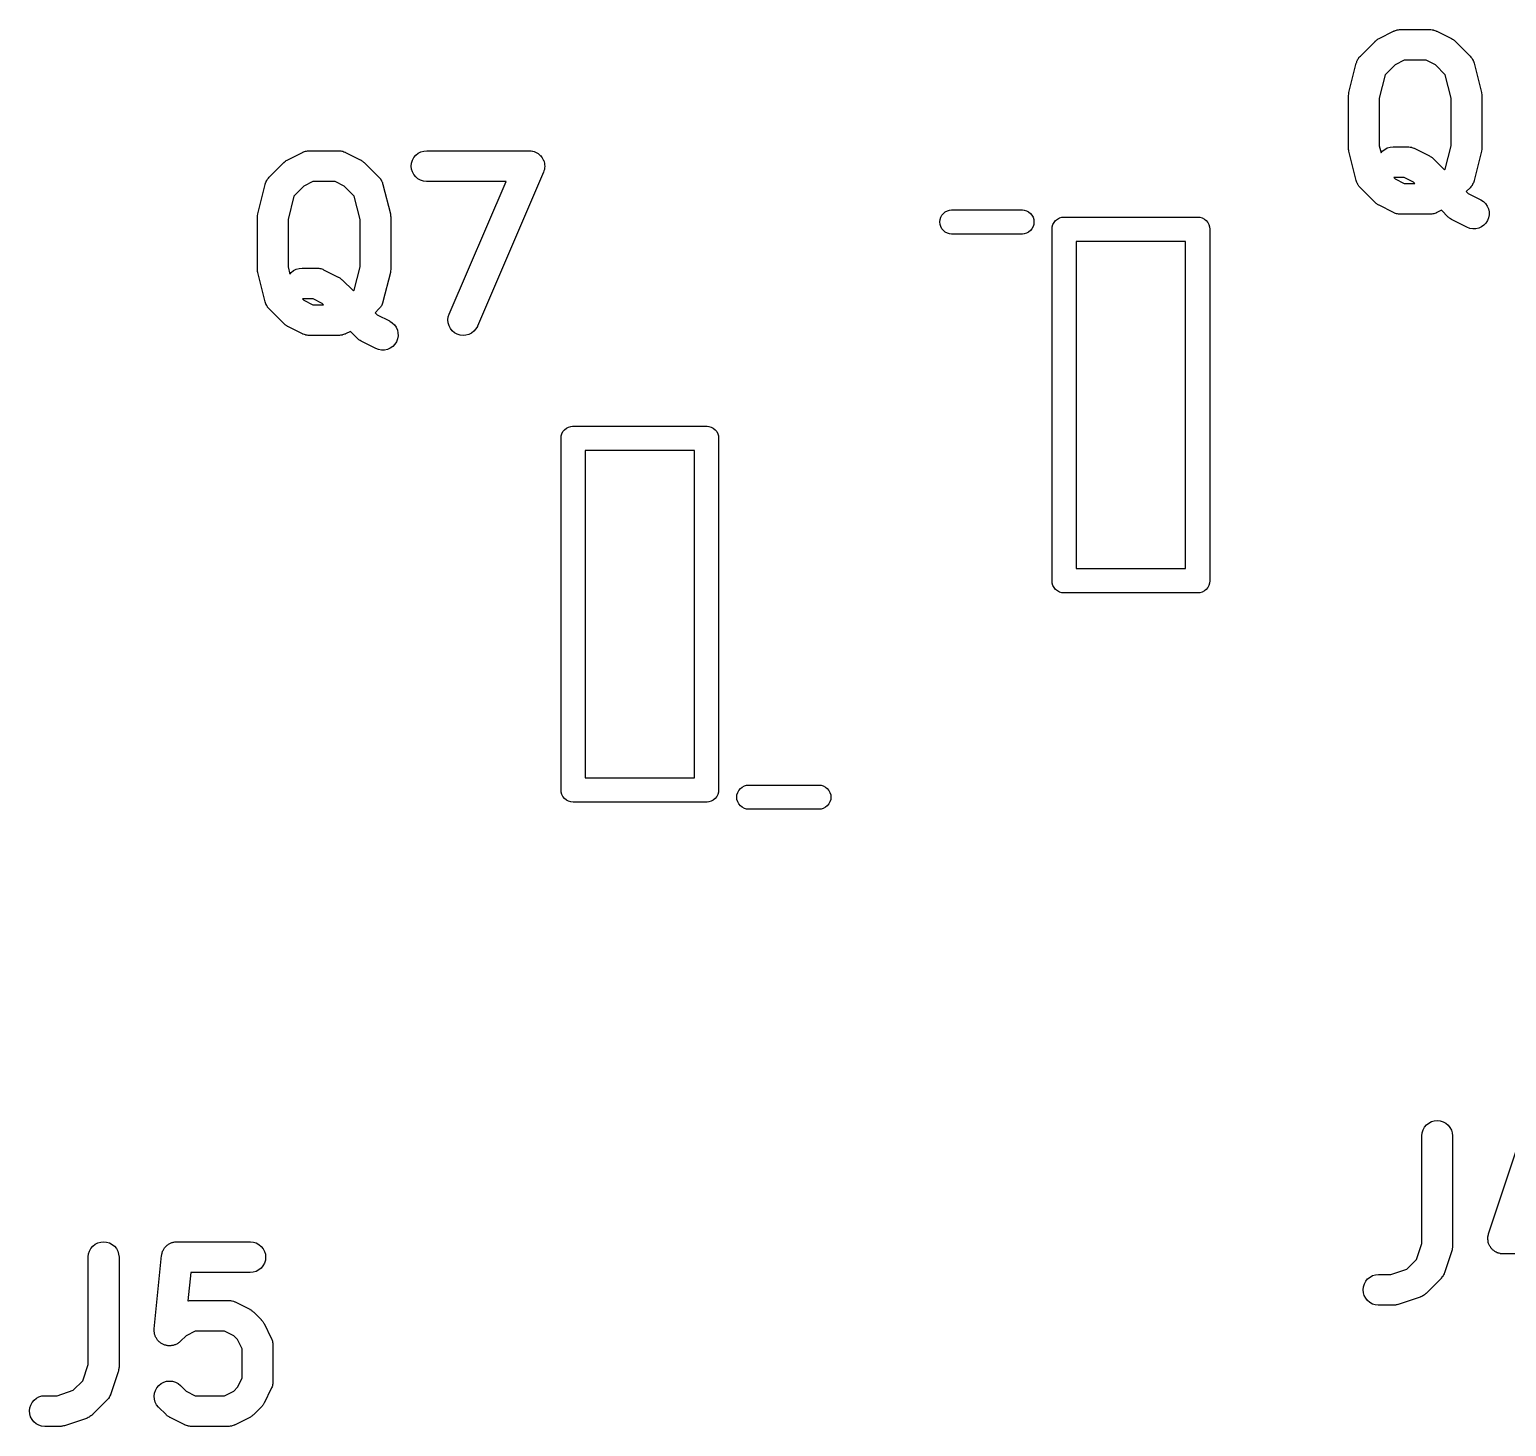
# Model space of a CAD drawing. Extents: x 52.4 to 149.4, y -66.8 to -27.6.
# Drawn here: x 111.97 to 124.15, y -55.7 to -44.18 of the extents above; entities that cross this region are included whole.
import ezdxf

# ---------------------------------------------------------------- set-up
doc = ezdxf.new("R2010")
doc.units = 0
doc.layers.add('BLACK', color=7, linetype='CONTINUOUS')

msp = doc.modelspace()

# ---------------------------------------------------------------- linework, layer by layer
at = {"layer": 'BLACK', "linetype": 'CONTINUOUS'}
for p, q in [((123.097, -44.2514), (123.217, -44.1909)), ((123.217, -44.1909), (123.219, -44.1901)), ((123.219, -44.1901), (123.223, -44.1889)), ((123.223, -44.1889), (123.226, -44.1871)), ((123.226, -44.1871), (123.234, -44.1846)), ((123.234, -44.1846), (123.242, -44.1816)), ((123.242, -44.1816), (123.246, -44.181)), ((123.246, -44.181), (123.25, -44.1799)), ((123.25, -44.1799), (123.258, -44.1791)), ((123.258, -44.1791), (123.267, -44.1777)), ((123.267, -44.1777), (123.271, -44.1779)), ((123.271, -44.1779), (123.274, -44.1775)), ((123.274, -44.1775), (123.516, -44.1775)), ((123.516, -44.1775), (123.518, -44.1775)), ((123.518, -44.1775), (123.522, -44.178)), ((123.522, -44.178), (123.525, -44.1779)), ((123.525, -44.1779), (123.534, -44.1793)), ((123.534, -44.1793), (123.543, -44.1803)), ((123.543, -44.1803), (123.546, -44.1814)), ((123.546, -44.1814), (123.55, -44.1821)), ((123.55, -44.1821), (123.558, -44.1852)), ((123.558, -44.1852), (123.566, -44.1878)), ((123.566, -44.1878), (123.569, -44.1896)), ((123.569, -44.1896), (123.573, -44.1909)), ((123.573, -44.1909), (123.694, -44.2514)), ((122.943, -44.3961), (123.064, -44.2752)), ((123.064, -44.2752), (123.065, -44.274)), ((123.065, -44.274), (123.07, -44.2695)), ((123.07, -44.2695), (123.076, -44.2646)), ((123.076, -44.2646), (123.08, -44.2618)), ((123.08, -44.2618), (123.084, -44.2585)), ((123.084, -44.2585), (123.091, -44.2552)), ((123.091, -44.2552), (123.097, -44.2514)), ((123.694, -44.2514), (123.696, -44.2522)), ((123.696, -44.2522), (123.702, -44.2561)), ((123.702, -44.2561), (123.708, -44.2595)), ((123.708, -44.2595), (123.712, -44.2628)), ((123.712, -44.2628), (123.716, -44.2657)), ((123.716, -44.2657), (123.721, -44.2707)), ((123.721, -44.2707), (123.727, -44.2752)), ((123.727, -44.2752), (123.848, -44.3961)), ((122.849, -44.6971), (122.909, -44.4551)), ((122.909, -44.4551), (122.91, -44.4534)), ((122.91, -44.4534), (122.913, -44.4454)), ((122.913, -44.4454), (122.915, -44.4371)), ((122.915, -44.4371), (122.917, -44.4338)), ((122.917, -44.4338), (122.918, -44.4302)), ((122.918, -44.4302), (122.923, -44.4229)), ((122.923, -44.4229), (122.927, -44.4153)), ((122.927, -44.4153), (122.929, -44.4123)), ((122.929, -44.4123), (122.931, -44.4091)), ((122.931, -44.4091), (122.937, -44.4028)), ((122.937, -44.4028), (122.943, -44.3961)), ((123.304, -44.4315), (123.229, -44.4694)), ((123.486, -44.4315), (123.304, -44.4315)), ((123.562, -44.4694), (123.486, -44.4315)), ((123.848, -44.3961), (123.849, -44.3974)), ((123.849, -44.3974), (123.855, -44.4041)), ((123.855, -44.4041), (123.86, -44.4105)), ((123.86, -44.4105), (123.862, -44.4138)), ((123.862, -44.4138), (123.865, -44.4168)), ((123.865, -44.4168), (123.869, -44.4244)), ((123.869, -44.4244), (123.873, -44.4318)), ((123.873, -44.4318), (123.874, -44.4354)), ((123.874, -44.4354), (123.876, -44.4388)), ((123.876, -44.4388), (123.878, -44.4471)), ((123.878, -44.4471), (123.881, -44.4551)), ((123.881, -44.4551), (123.942, -44.6971)), ((123.147, -44.5509), (123.099, -44.7435)), ((123.229, -44.4694), (123.147, -44.5509)), ((123.643, -44.5509), (123.562, -44.4694)), ((123.692, -44.7435), (123.643, -44.5509)), ((122.847, -44.7116), (122.848, -44.7015)), ((122.848, -44.6993), (122.849, -44.6971)), ((122.848, -44.7015), (122.848, -44.6993)), ((123.942, -44.6971), (123.942, -44.6988)), ((123.942, -44.6988), (123.942, -44.701)), ((123.942, -44.701), (123.943, -44.7032)), ((123.943, -44.7032), (123.944, -44.7133)), ((122.845, -44.7216), (122.847, -44.7116)), ((122.845, -44.7238), (122.845, -44.7216)), ((122.845, -44.7261), (122.845, -44.7238)), ((122.845, -44.7279), (122.845, -44.7261)), ((122.845, -45.1512), (122.845, -44.7279)), ((123.099, -44.7435), (123.099, -45.1356)), ((123.692, -45.1356), (123.692, -44.7435)), ((123.944, -44.7133), (123.945, -44.7233)), ((123.945, -44.7233), (123.945, -44.7256)), ((123.945, -44.7256), (123.946, -44.7279)), ((123.946, -44.7279), (123.946, -45.1512)), ((114.097, -45.2514), (114.217, -45.1909)), ((114.217, -45.1909), (114.219, -45.1901)), ((114.219, -45.1901), (114.223, -45.1889)), ((114.223, -45.1889), (114.226, -45.1871)), ((114.226, -45.1871), (114.234, -45.1846)), ((114.234, -45.1846), (114.242, -45.1816)), ((114.242, -45.1816), (114.246, -45.181)), ((114.246, -45.181), (114.25, -45.1799)), ((114.25, -45.1799), (114.258, -45.1791)), ((114.258, -45.1791), (114.267, -45.1777)), ((114.267, -45.1777), (114.271, -45.1779)), ((114.271, -45.1779), (114.274, -45.1775)), ((114.274, -45.1775), (114.516, -45.1775)), ((114.516, -45.1775), (114.518, -45.1775)), ((114.518, -45.1775), (114.522, -45.178)), ((114.522, -45.178), (114.525, -45.1779)), ((114.525, -45.1779), (114.534, -45.1793)), ((114.534, -45.1793), (114.543, -45.1803)), ((114.543, -45.1803), (114.546, -45.1814)), ((114.546, -45.1814), (114.55, -45.1821)), ((114.55, -45.1821), (114.558, -45.1852)), ((114.558, -45.1852), (114.566, -45.1878)), ((114.566, -45.1878), (114.569, -45.1896)), ((114.569, -45.1896), (114.573, -45.1909)), ((114.573, -45.1909), (114.694, -45.2514)), ((115.172, -45.1987), (115.194, -45.1871)), ((115.194, -45.1871), (115.217, -45.1799)), ((115.217, -45.1799), (115.242, -45.1775)), ((115.242, -45.1775), (116.089, -45.1775)), ((116.089, -45.1775), (116.09, -45.1775)), ((116.09, -45.1775), (116.091, -45.1776)), ((116.091, -45.1776), (116.091, -45.1776)), ((116.091, -45.1776), (116.103, -45.179)), ((116.103, -45.179), (116.115, -45.1803)), ((116.115, -45.1803), (116.115, -45.1804)), ((116.115, -45.1804), (116.116, -45.1805)), ((116.116, -45.1805), (116.127, -45.1842)), ((116.127, -45.1842), (116.139, -45.1878)), ((116.139, -45.1878), (116.139, -45.188)), ((116.139, -45.188), (116.139, -45.1881)), ((116.139, -45.1881), (116.15, -45.194)), ((116.15, -45.194), (116.16, -45.1997)), ((122.845, -45.1534), (122.845, -45.1512)), ((122.845, -45.1557), (122.845, -45.1534)), ((122.846, -45.1658), (122.845, -45.1557)), ((122.847, -45.1759), (122.846, -45.1658)), ((122.848, -45.178), (122.847, -45.1759)), ((122.848, -45.1803), (122.848, -45.178)), ((122.849, -45.182), (122.848, -45.1803)), ((122.909, -45.4239), (122.849, -45.182)), ((123.099, -45.1356), (123.114, -45.1948)), ((123.114, -45.1948), (123.124, -45.182)), ((123.124, -45.182), (123.144, -45.1664)), ((123.144, -45.1664), (123.165, -45.1547)), ((123.165, -45.1547), (123.189, -45.1476)), ((123.189, -45.1476), (123.214, -45.1451)), ((123.214, -45.1451), (123.335, -45.1451)), ((123.335, -45.1451), (123.337, -45.1452)), ((123.337, -45.1452), (123.34, -45.1456)), ((123.34, -45.1456), (123.344, -45.1455)), ((123.344, -45.1455), (123.353, -45.1469)), ((123.353, -45.1469), (123.361, -45.1479)), ((123.361, -45.1479), (123.365, -45.149)), ((123.365, -45.149), (123.368, -45.1497)), ((123.368, -45.1497), (123.377, -45.1528)), ((123.377, -45.1528), (123.385, -45.1554)), ((123.385, -45.1554), (123.388, -45.1572)), ((123.388, -45.1572), (123.392, -45.1585)), ((123.392, -45.1585), (123.513, -45.219)), ((123.643, -45.3282), (123.692, -45.1356)), ((123.942, -45.182), (123.881, -45.4239)), ((123.943, -45.1776), (123.942, -45.1798)), ((123.942, -45.1798), (123.942, -45.182)), ((123.944, -45.1675), (123.943, -45.1776)), ((123.945, -45.1575), (123.944, -45.1675)), ((123.946, -45.153), (123.945, -45.1552)), ((123.945, -45.1552), (123.945, -45.1575)), ((123.946, -45.1512), (123.946, -45.153)), ((113.943, -45.3961), (114.064, -45.2752)), ((114.064, -45.2752), (114.065, -45.274)), ((114.065, -45.274), (114.07, -45.2695)), ((114.07, -45.2695), (114.076, -45.2646)), ((114.076, -45.2646), (114.08, -45.2618)), ((114.08, -45.2618), (114.084, -45.2585)), ((114.084, -45.2585), (114.091, -45.2552)), ((114.091, -45.2552), (114.097, -45.2514)), ((114.694, -45.2514), (114.696, -45.2522)), ((114.696, -45.2522), (114.702, -45.2561)), ((114.702, -45.2561), (114.708, -45.2595)), ((114.708, -45.2595), (114.712, -45.2628)), ((114.712, -45.2628), (114.716, -45.2657)), ((114.716, -45.2657), (114.721, -45.2707)), ((114.721, -45.2707), (114.727, -45.2752)), ((114.727, -45.2752), (114.848, -45.3961)), ((115.115, -45.3036), (115.117, -45.279)), ((115.117, -45.3283), (115.115, -45.3036)), ((115.117, -45.279), (115.125, -45.2553)), ((115.125, -45.2553), (115.137, -45.2335)), ((115.137, -45.2335), (115.152, -45.2144)), ((115.152, -45.2144), (115.172, -45.1987)), ((116.16, -45.1997), (116.161, -45.2)), ((116.161, -45.2), (116.161, -45.2002)), ((116.161, -45.2002), (116.17, -45.208)), ((116.17, -45.208), (116.179, -45.2157)), ((116.179, -45.2157), (116.18, -45.216)), ((116.18, -45.216), (116.18, -45.2163)), ((116.18, -45.2163), (116.187, -45.2257)), ((116.187, -45.2257), (116.195, -45.235)), ((116.195, -45.235), (116.195, -45.2354)), ((116.195, -45.2354), (116.195, -45.2357)), ((116.195, -45.2357), (116.201, -45.2463)), ((116.201, -45.2463), (116.206, -45.2569)), ((116.206, -45.2569), (116.206, -45.2574)), ((116.206, -45.2574), (116.207, -45.2578)), ((116.207, -45.2578), (116.21, -45.2693)), ((116.21, -45.2693), (116.213, -45.2807)), ((116.213, -45.2807), (116.213, -45.2812)), ((116.213, -45.2812), (116.213, -45.2816)), ((116.213, -45.2816), (116.214, -45.2935)), ((116.214, -45.2935), (116.216, -45.3054)), ((116.216, -45.3063), (116.214, -45.3181)), ((116.216, -45.3054), (116.216, -45.3059)), ((116.216, -45.3059), (116.216, -45.3063)), ((123.513, -45.219), (123.514, -45.2198)), ((123.514, -45.2198), (123.52, -45.2237)), ((123.52, -45.2237), (123.526, -45.2271)), ((123.526, -45.2271), (123.53, -45.2304)), ((123.53, -45.2304), (123.535, -45.2333)), ((123.535, -45.2333), (123.54, -45.2383)), ((123.54, -45.2383), (123.546, -45.2428)), ((123.546, -45.2428), (123.637, -45.3344)), ((113.913, -45.4454), (113.915, -45.4371)), ((113.915, -45.4371), (113.917, -45.4338)), ((113.917, -45.4338), (113.918, -45.4302)), ((113.918, -45.4302), (113.923, -45.4229)), ((113.923, -45.4229), (113.927, -45.4153)), ((113.927, -45.4153), (113.929, -45.4123)), ((113.929, -45.4123), (113.931, -45.4091)), ((113.931, -45.4091), (113.937, -45.4028)), ((113.937, -45.4028), (113.943, -45.3961)), ((114.304, -45.4315), (114.229, -45.4694)), ((114.486, -45.4315), (114.304, -45.4315)), ((114.562, -45.4694), (114.486, -45.4315)), ((114.848, -45.3961), (114.849, -45.3974)), ((114.849, -45.3974), (114.855, -45.4041)), ((114.855, -45.4041), (114.86, -45.4105)), ((114.86, -45.4105), (114.862, -45.4138)), ((114.862, -45.4138), (114.865, -45.4168)), ((114.865, -45.4168), (114.869, -45.4244)), ((114.869, -45.4244), (114.873, -45.4318)), ((114.873, -45.4318), (114.874, -45.4354)), ((114.874, -45.4354), (114.876, -45.4388)), ((114.876, -45.4388), (114.878, -45.4471)), ((115.124, -45.3521), (115.117, -45.3283)), ((115.136, -45.3741), (115.124, -45.3521)), ((115.151, -45.3934), (115.136, -45.3741)), ((115.17, -45.4093), (115.151, -45.3934)), ((115.192, -45.4213), (115.17, -45.4093)), ((115.215, -45.4287), (115.192, -45.4213)), ((115.24, -45.4315), (115.215, -45.4287)), ((115.242, -45.4315), (115.24, -45.4315)), ((115.896, -45.4315), (115.242, -45.4315)), ((115.428, -46.5245), (115.896, -45.4315)), ((116.205, -45.3546), (115.661, -46.6246)), ((116.206, -45.3537), (116.205, -45.3541)), ((116.205, -45.3541), (116.205, -45.3546)), ((116.209, -45.3422), (116.206, -45.3537)), ((116.213, -45.3309), (116.209, -45.3422)), ((116.214, -45.3181), (116.213, -45.3301)), ((116.213, -45.3301), (116.213, -45.3305)), ((116.213, -45.3305), (116.213, -45.3309)), ((122.912, -45.432), (122.909, -45.4239)), ((122.914, -45.4403), (122.912, -45.432)), ((123.218, -45.3991), (123.229, -45.4097)), ((123.305, -45.3991), (123.218, -45.3991)), ((123.229, -45.4097), (123.304, -45.4475)), ((123.38, -45.437), (123.305, -45.3991)), ((123.391, -45.4475), (123.38, -45.437)), ((123.637, -45.3344), (123.643, -45.3282)), ((123.878, -45.4337), (123.875, -45.4419)), ((123.881, -45.4256), (123.878, -45.4337)), ((123.881, -45.4239), (123.881, -45.4256)), ((113.849, -45.6971), (113.909, -45.4551)), ((113.909, -45.4551), (113.91, -45.4534)), ((113.91, -45.4534), (113.913, -45.4454)), ((114.147, -45.5509), (114.099, -45.7435)), ((114.229, -45.4694), (114.147, -45.5509)), ((114.643, -45.5509), (114.562, -45.4694)), ((114.692, -45.7435), (114.643, -45.5509)), ((114.878, -45.4471), (114.881, -45.4551)), ((114.881, -45.4551), (114.942, -45.6971)), ((122.916, -45.4437), (122.914, -45.4403)), ((122.918, -45.4472), (122.916, -45.4437)), ((122.922, -45.4546), (122.918, -45.4472)), ((122.926, -45.4623), (122.922, -45.4546)), ((122.928, -45.4652), (122.926, -45.4623)), ((122.93, -45.4685), (122.928, -45.4652)), ((122.936, -45.4749), (122.93, -45.4685)), ((122.941, -45.4816), (122.936, -45.4749)), ((122.943, -45.4829), (122.941, -45.4816)), ((123.064, -45.6039), (122.943, -45.4829)), ((123.304, -45.4475), (123.391, -45.4475)), ((123.848, -45.4829), (123.817, -45.514)), ((123.817, -45.514), (123.833, -45.5306)), ((123.833, -45.5306), (123.936, -45.5819)), ((123.853, -45.4763), (123.848, -45.4829)), ((123.859, -45.4699), (123.853, -45.4763)), ((123.861, -45.4667), (123.859, -45.4699)), ((123.864, -45.4637), (123.861, -45.4667)), ((123.868, -45.4562), (123.864, -45.4637)), ((123.872, -45.4488), (123.868, -45.4562)), ((123.874, -45.4453), (123.872, -45.4488)), ((123.875, -45.4419), (123.874, -45.4453)), ((119.504, -45.6939), (119.519, -45.6814)), ((119.519, -45.6814), (119.537, -45.6722)), ((119.537, -45.6722), (119.555, -45.6664)), ((119.555, -45.6664), (119.57, -45.665)), ((119.57, -45.665), (120.155, -45.665)), ((120.155, -45.665), (120.17, -45.6664)), ((120.17, -45.6664), (120.188, -45.6722)), ((120.188, -45.6722), (120.206, -45.6814)), ((120.206, -45.6814), (120.221, -45.6939)), ((123.069, -45.6084), (123.064, -45.6039)), ((123.074, -45.6133), (123.069, -45.6084)), ((123.079, -45.6162), (123.074, -45.6133)), ((123.083, -45.6196), (123.079, -45.6162)), ((123.089, -45.6229), (123.083, -45.6196)), ((123.095, -45.6268), (123.089, -45.6229)), ((123.097, -45.6276), (123.095, -45.6268)), ((123.217, -45.6881), (123.097, -45.6276)), ((123.612, -45.6686), (123.573, -45.6881)), ((123.668, -45.7248), (123.612, -45.6686)), ((123.936, -45.5819), (123.937, -45.5827)), ((123.937, -45.5827), (123.958, -45.5962)), ((123.958, -45.5962), (123.976, -45.6134)), ((123.976, -45.6134), (123.99, -45.6338)), ((123.99, -45.6338), (124, -45.6566)), ((124, -45.6566), (124.005, -45.6808)), ((124.005, -45.6808), (124.006, -45.7056)), ((113.845, -45.7216), (113.847, -45.7116)), ((113.845, -45.7238), (113.845, -45.7216)), ((113.845, -45.7261), (113.845, -45.7238)), ((113.845, -45.7279), (113.845, -45.7261)), ((113.845, -46.1512), (113.845, -45.7279)), ((113.847, -45.7116), (113.848, -45.7015)), ((113.848, -45.6993), (113.849, -45.6971)), ((113.848, -45.7015), (113.848, -45.6993)), ((114.099, -45.7435), (114.099, -46.1356)), ((114.692, -46.1356), (114.692, -45.7435)), ((114.942, -45.6971), (114.942, -45.6988)), ((114.942, -45.6988), (114.942, -45.701)), ((114.942, -45.701), (114.943, -45.7032)), ((114.943, -45.7032), (114.944, -45.7133)), ((114.944, -45.7133), (114.945, -45.7233)), ((114.945, -45.7233), (114.945, -45.7256)), ((114.945, -45.7256), (114.946, -45.7279)), ((114.946, -45.7279), (114.946, -46.1512)), ((119.475, -45.765), (119.476, -45.7454)), ((119.476, -45.7846), (119.475, -45.765)), ((119.476, -45.7454), (119.482, -45.7265)), ((119.482, -45.8035), (119.476, -45.7846)), ((119.482, -45.7265), (119.491, -45.7092)), ((119.491, -45.8208), (119.482, -45.8035)), ((119.491, -45.7092), (119.504, -45.6939)), ((120.221, -45.6939), (120.234, -45.7092)), ((120.234, -45.7092), (120.243, -45.7265)), ((120.243, -45.8035), (120.234, -45.8208)), ((120.243, -45.7265), (120.249, -45.7454)), ((120.249, -45.7846), (120.243, -45.8035)), ((120.249, -45.7454), (120.25, -45.765)), ((120.25, -45.765), (120.249, -45.7846)), ((120.401, -45.8054), (120.407, -45.7865)), ((120.407, -45.7865), (120.416, -45.7692)), ((120.416, -45.7692), (120.429, -45.7539)), ((120.429, -45.7539), (120.444, -45.7415)), ((120.444, -45.7415), (120.462, -45.7322)), ((120.462, -45.7322), (120.48, -45.7264)), ((120.48, -45.7264), (120.495, -45.725)), ((120.495, -45.725), (120.5, -45.7245)), ((120.5, -45.7245), (120.505, -45.725)), ((120.505, -45.725), (121.595, -45.725)), ((121.595, -45.725), (121.6, -45.7245)), ((121.6, -45.7245), (121.605, -45.725)), ((121.605, -45.725), (121.62, -45.7264)), ((121.62, -45.7264), (121.638, -45.7322)), ((121.638, -45.7322), (121.656, -45.7415)), ((121.656, -45.7415), (121.671, -45.7539)), ((121.671, -45.7539), (121.684, -45.7692)), ((121.684, -45.7692), (121.693, -45.7865)), ((121.693, -45.7865), (121.699, -45.8054)), ((123.221, -45.6895), (123.217, -45.6881)), ((123.224, -45.6913), (123.221, -45.6895)), ((123.233, -45.6939), (123.224, -45.6913)), ((123.241, -45.697), (123.233, -45.6939)), ((123.244, -45.6976), (123.241, -45.697)), ((123.248, -45.6987), (123.244, -45.6976)), ((123.257, -45.6997), (123.248, -45.6987)), ((123.265, -45.7012), (123.257, -45.6997)), ((123.269, -45.7011), (123.265, -45.7012)), ((123.273, -45.7015), (123.269, -45.7011)), ((123.274, -45.7015), (123.273, -45.7015)), ((123.516, -45.7015), (123.274, -45.7015)), ((123.52, -45.7012), (123.516, -45.7015)), ((123.524, -45.7013), (123.52, -45.7012)), ((123.532, -45.7), (123.524, -45.7013)), ((123.541, -45.6991), (123.532, -45.7)), ((123.544, -45.698), (123.541, -45.6991)), ((123.548, -45.6974), (123.544, -45.698)), ((123.556, -45.6944), (123.548, -45.6974)), ((123.565, -45.6919), (123.556, -45.6944)), ((123.568, -45.6902), (123.565, -45.6919)), ((123.571, -45.6889), (123.568, -45.6902)), ((123.573, -45.6881), (123.571, -45.6889)), ((123.674, -45.7293), (123.668, -45.7248)), ((123.679, -45.7343), (123.674, -45.7293)), ((123.683, -45.7372), (123.679, -45.7343)), ((123.687, -45.7405), (123.683, -45.7372)), ((123.694, -45.7439), (123.687, -45.7405)), ((123.7, -45.7478), (123.694, -45.7439)), ((123.701, -45.7486), (123.7, -45.7478)), ((123.822, -45.8091), (123.701, -45.7486)), ((123.962, -45.7919), (123.941, -45.8061)), ((123.979, -45.774), (123.962, -45.7919)), ((123.992, -45.7531), (123.979, -45.774)), ((124.001, -45.73), (123.992, -45.7531)), ((124.006, -45.7056), (124.001, -45.73)), ((119.504, -45.8361), (119.491, -45.8208)), ((119.519, -45.8485), (119.504, -45.8361)), ((119.537, -45.8578), (119.519, -45.8485)), ((119.555, -45.8636), (119.537, -45.8578)), ((119.57, -45.865), (119.555, -45.8636)), ((120.155, -45.865), (119.57, -45.865)), ((120.17, -45.8636), (120.155, -45.865)), ((120.188, -45.8578), (120.17, -45.8636)), ((120.206, -45.8485), (120.188, -45.8578)), ((120.221, -45.8361), (120.206, -45.8485)), ((120.234, -45.8208), (120.221, -45.8361)), ((120.4, -45.825), (120.401, -45.8054)), ((120.4, -45.8299), (120.4, -45.825)), ((120.4, -48.7201), (120.4, -45.8299)), ((120.6, -45.925), (120.6, -48.625)), ((121.5, -45.925), (120.6, -45.925)), ((121.5, -48.625), (121.5, -45.925)), ((121.699, -45.8054), (121.7, -45.825)), ((121.7, -45.825), (121.7, -45.8299)), ((121.7, -45.8299), (121.7, -48.7201)), ((123.845, -45.8179), (123.822, -45.8091)), ((123.87, -45.8221), (123.845, -45.8179)), ((123.895, -45.8215), (123.87, -45.8221)), ((123.919, -45.8161), (123.895, -45.8215)), ((123.941, -45.8061), (123.919, -45.8161)), ((113.845, -46.1534), (113.845, -46.1512)), ((113.845, -46.1557), (113.845, -46.1534)), ((113.846, -46.1658), (113.845, -46.1557)), ((113.847, -46.1759), (113.846, -46.1658)), ((114.099, -46.1356), (114.114, -46.1948)), ((114.124, -46.182), (114.144, -46.1664)), ((114.144, -46.1664), (114.165, -46.1547)), ((114.165, -46.1547), (114.189, -46.1476)), ((114.189, -46.1476), (114.214, -46.1451)), ((114.214, -46.1451), (114.335, -46.1451)), ((114.335, -46.1451), (114.337, -46.1452)), ((114.337, -46.1452), (114.34, -46.1456)), ((114.34, -46.1456), (114.344, -46.1455)), ((114.344, -46.1455), (114.353, -46.1469)), ((114.353, -46.1469), (114.361, -46.1479)), ((114.361, -46.1479), (114.365, -46.149)), ((114.365, -46.149), (114.368, -46.1497)), ((114.368, -46.1497), (114.377, -46.1528)), ((114.377, -46.1528), (114.385, -46.1554)), ((114.385, -46.1554), (114.388, -46.1572)), ((114.388, -46.1572), (114.392, -46.1585)), ((114.392, -46.1585), (114.513, -46.219)), ((114.643, -46.3282), (114.692, -46.1356)), ((114.944, -46.1675), (114.943, -46.1776)), ((114.945, -46.1575), (114.944, -46.1675)), ((114.946, -46.153), (114.945, -46.1552)), ((114.945, -46.1552), (114.945, -46.1575)), ((114.946, -46.1512), (114.946, -46.153)), ((113.848, -46.178), (113.847, -46.1759)), ((113.848, -46.1803), (113.848, -46.178)), ((113.849, -46.182), (113.848, -46.1803)), ((113.909, -46.4239), (113.849, -46.182)), ((114.114, -46.1948), (114.124, -46.182)), ((114.513, -46.219), (114.514, -46.2198)), ((114.514, -46.2198), (114.52, -46.2237)), ((114.52, -46.2237), (114.526, -46.2271)), ((114.526, -46.2271), (114.53, -46.2304)), ((114.53, -46.2304), (114.535, -46.2333)), ((114.535, -46.2333), (114.54, -46.2383)), ((114.54, -46.2383), (114.546, -46.2428)), ((114.546, -46.2428), (114.637, -46.3344)), ((114.942, -46.182), (114.881, -46.4239)), ((114.943, -46.1776), (114.942, -46.1798)), ((114.942, -46.1798), (114.942, -46.182)), ((114.218, -46.3991), (114.229, -46.4097)), ((114.305, -46.3991), (114.218, -46.3991)), ((114.229, -46.4097), (114.304, -46.4475)), ((114.38, -46.437), (114.305, -46.3991)), ((114.637, -46.3344), (114.643, -46.3282)), ((113.912, -46.432), (113.909, -46.4239)), ((113.914, -46.4403), (113.912, -46.432)), ((113.916, -46.4437), (113.914, -46.4403)), ((113.918, -46.4472), (113.916, -46.4437)), ((113.922, -46.4546), (113.918, -46.4472)), ((113.926, -46.4623), (113.922, -46.4546)), ((113.928, -46.4652), (113.926, -46.4623)), ((113.93, -46.4685), (113.928, -46.4652)), ((113.936, -46.4749), (113.93, -46.4685)), ((113.941, -46.4816), (113.936, -46.4749)), ((113.943, -46.4829), (113.941, -46.4816)), ((114.064, -46.6039), (113.943, -46.4829)), ((114.304, -46.4475), (114.391, -46.4475)), ((114.391, -46.4475), (114.38, -46.437)), ((114.848, -46.4829), (114.817, -46.514)), ((114.817, -46.514), (114.833, -46.5306)), ((114.833, -46.5306), (114.936, -46.5819)), ((114.853, -46.4763), (114.848, -46.4829)), ((114.859, -46.4699), (114.853, -46.4763)), ((114.861, -46.4667), (114.859, -46.4699)), ((114.864, -46.4637), (114.861, -46.4667)), ((114.868, -46.4562), (114.864, -46.4637)), ((114.872, -46.4488), (114.868, -46.4562)), ((114.874, -46.4453), (114.872, -46.4488)), ((114.875, -46.4419), (114.874, -46.4453)), ((114.878, -46.4337), (114.875, -46.4419)), ((114.881, -46.4256), (114.878, -46.4337)), ((114.881, -46.4239), (114.881, -46.4256)), ((115.42, -46.5481), (115.428, -46.5245)), ((114.069, -46.6084), (114.064, -46.6039)), ((114.074, -46.6133), (114.069, -46.6084)), ((114.079, -46.6162), (114.074, -46.6133)), ((114.083, -46.6196), (114.079, -46.6162)), ((114.089, -46.6229), (114.083, -46.6196)), ((114.095, -46.6268), (114.089, -46.6229)), ((114.097, -46.6276), (114.095, -46.6268)), ((114.217, -46.6881), (114.097, -46.6276)), ((114.936, -46.5819), (114.937, -46.5827)), ((114.937, -46.5827), (114.958, -46.5962)), ((114.958, -46.5962), (114.976, -46.6134)), ((114.976, -46.6134), (114.99, -46.6338)), ((114.99, -46.6338), (115, -46.6566)), ((115, -46.6566), (115.005, -46.6808)), ((115.417, -46.5728), (115.42, -46.5481)), ((115.419, -46.5975), (115.417, -46.5728)), ((115.426, -46.6213), (115.419, -46.5975)), ((115.438, -46.6433), (115.426, -46.6213)), ((115.453, -46.6627), (115.438, -46.6433)), ((115.648, -46.6477), (115.632, -46.6665)), ((115.66, -46.6262), (115.648, -46.6477)), ((115.661, -46.6246), (115.66, -46.6262)), ((114.221, -46.6895), (114.217, -46.6881)), ((114.224, -46.6913), (114.221, -46.6895)), ((114.233, -46.6939), (114.224, -46.6913)), ((114.241, -46.697), (114.233, -46.6939)), ((114.244, -46.6976), (114.241, -46.697)), ((114.248, -46.6987), (114.244, -46.6976)), ((114.257, -46.6997), (114.248, -46.6987)), ((114.265, -46.7012), (114.257, -46.6997)), ((114.269, -46.7011), (114.265, -46.7012)), ((114.273, -46.7015), (114.269, -46.7011)), ((114.274, -46.7015), (114.273, -46.7015)), ((114.516, -46.7015), (114.274, -46.7015)), ((114.52, -46.7012), (114.516, -46.7015)), ((114.524, -46.7013), (114.52, -46.7012)), ((114.532, -46.7), (114.524, -46.7013)), ((114.541, -46.6991), (114.532, -46.7)), ((114.544, -46.698), (114.541, -46.6991)), ((114.548, -46.6974), (114.544, -46.698)), ((114.556, -46.6944), (114.548, -46.6974)), ((114.565, -46.6919), (114.556, -46.6944)), ((114.568, -46.6902), (114.565, -46.6919)), ((114.571, -46.6889), (114.568, -46.6902)), ((114.573, -46.6881), (114.571, -46.6889)), ((114.612, -46.6686), (114.573, -46.6881)), ((114.668, -46.7248), (114.612, -46.6686)), ((114.674, -46.7293), (114.668, -46.7248)), ((114.679, -46.7343), (114.674, -46.7293)), ((114.683, -46.7372), (114.679, -46.7343)), ((114.687, -46.7405), (114.683, -46.7372)), ((114.694, -46.7439), (114.687, -46.7405)), ((114.7, -46.7478), (114.694, -46.7439)), ((114.701, -46.7486), (114.7, -46.7478)), ((114.822, -46.8091), (114.701, -46.7486)), ((114.979, -46.774), (114.962, -46.7919)), ((114.992, -46.7531), (114.979, -46.774)), ((115.001, -46.73), (114.992, -46.7531)), ((115.006, -46.7056), (115.001, -46.73)), ((115.005, -46.6808), (115.006, -46.7056)), ((115.472, -46.6788), (115.453, -46.6627)), ((115.493, -46.6909), (115.472, -46.6788)), ((115.517, -46.6986), (115.493, -46.6909)), ((115.542, -46.7015), (115.517, -46.6986)), ((115.566, -46.6996), (115.542, -46.7015)), ((115.59, -46.6929), (115.566, -46.6996)), ((115.612, -46.6818), (115.59, -46.6929)), ((115.632, -46.6665), (115.612, -46.6818)), ((114.845, -46.8179), (114.822, -46.8091)), ((114.87, -46.8221), (114.845, -46.8179)), ((114.895, -46.8215), (114.87, -46.8221)), ((114.919, -46.8161), (114.895, -46.8215)), ((114.941, -46.8061), (114.919, -46.8161)), ((114.962, -46.7919), (114.941, -46.8061)), ((116.357, -47.5115), (116.366, -47.4942)), ((116.366, -47.4942), (116.379, -47.4789)), ((116.379, -47.4789), (116.394, -47.4665)), ((116.394, -47.4665), (116.412, -47.4572)), ((116.412, -47.4572), (116.43, -47.4514)), ((116.43, -47.4514), (116.445, -47.45)), ((116.445, -47.45), (116.45, -47.4495)), ((116.45, -47.4495), (116.455, -47.45)), ((116.455, -47.45), (117.545, -47.45)), ((117.545, -47.45), (117.55, -47.4495)), ((117.55, -47.4495), (117.555, -47.45)), ((117.555, -47.45), (117.57, -47.4514)), ((117.57, -47.4514), (117.588, -47.4572)), ((117.588, -47.4572), (117.606, -47.4665)), ((117.606, -47.4665), (117.621, -47.4789)), ((117.621, -47.4789), (117.634, -47.4942)), ((117.634, -47.4942), (117.643, -47.5115)), ((116.35, -47.55), (116.351, -47.5304)), ((116.35, -47.5549), (116.35, -47.55)), ((116.35, -50.4451), (116.35, -47.5549)), ((116.351, -47.5304), (116.357, -47.5115)), ((117.643, -47.5115), (117.649, -47.5304)), ((117.649, -47.5304), (117.65, -47.55)), ((117.65, -47.55), (117.65, -47.5549)), ((117.65, -47.5549), (117.65, -50.4451)), ((116.55, -47.65), (116.55, -50.35)), ((117.45, -47.65), (116.55, -47.65)), ((117.45, -50.35), (117.45, -47.65)), ((120.4, -48.725), (120.4, -48.7201)), ((120.401, -48.7446), (120.4, -48.725)), ((120.6, -48.625), (121.5, -48.625)), ((121.7, -48.725), (121.699, -48.7446)), ((121.7, -48.7201), (121.7, -48.725)), ((120.407, -48.7635), (120.401, -48.7446)), ((120.416, -48.7808), (120.407, -48.7635)), ((120.429, -48.7961), (120.416, -48.7808)), ((120.444, -48.8085), (120.429, -48.7961)), ((120.462, -48.8178), (120.444, -48.8085)), ((120.48, -48.8236), (120.462, -48.8178)), ((120.5, -48.8255), (120.48, -48.8236)), ((120.505, -48.825), (120.5, -48.8255)), ((121.595, -48.825), (120.505, -48.825)), ((121.6, -48.8255), (121.595, -48.825)), ((121.605, -48.825), (121.6, -48.8255)), ((121.62, -48.8236), (121.605, -48.825)), ((121.638, -48.8178), (121.62, -48.8236)), ((121.656, -48.8085), (121.638, -48.8178)), ((121.671, -48.7961), (121.656, -48.8085)), ((121.684, -48.7808), (121.671, -48.7961)), ((121.693, -48.7635), (121.684, -48.7808)), ((121.699, -48.7446), (121.693, -48.7635)), ((116.55, -50.35), (117.45, -50.35)), ((117.829, -50.4389), (117.844, -50.4265)), ((117.844, -50.4265), (117.862, -50.4172)), ((117.862, -50.4172), (117.88, -50.4114)), ((117.88, -50.4114), (117.895, -50.41)), ((117.895, -50.41), (118.48, -50.41)), ((118.48, -50.41), (118.495, -50.4114)), ((118.495, -50.4114), (118.513, -50.4172)), ((118.513, -50.4172), (118.531, -50.4265)), ((118.531, -50.4265), (118.546, -50.4389)), ((116.35, -50.45), (116.35, -50.4451)), ((116.351, -50.4696), (116.35, -50.45)), ((116.357, -50.4885), (116.351, -50.4696)), ((116.366, -50.5058), (116.357, -50.4885)), ((116.379, -50.5211), (116.366, -50.5058)), ((116.394, -50.5335), (116.379, -50.5211)), ((116.412, -50.5428), (116.394, -50.5335)), ((116.43, -50.5486), (116.412, -50.5428)), ((116.45, -50.5505), (116.43, -50.5486)), ((116.455, -50.55), (116.45, -50.5505)), ((117.545, -50.55), (116.455, -50.55)), ((117.55, -50.5505), (117.545, -50.55)), ((117.555, -50.55), (117.55, -50.5505)), ((117.57, -50.5486), (117.555, -50.55)), ((117.588, -50.5428), (117.57, -50.5486)), ((117.606, -50.5335), (117.588, -50.5428)), ((117.621, -50.5211), (117.606, -50.5335)), ((117.634, -50.5058), (117.621, -50.5211)), ((117.643, -50.4885), (117.634, -50.5058)), ((117.649, -50.4696), (117.643, -50.4885)), ((117.65, -50.45), (117.649, -50.4696)), ((117.65, -50.4451), (117.65, -50.45)), ((117.8, -50.51), (117.801, -50.4904)), ((117.801, -50.5296), (117.8, -50.51)), ((117.801, -50.4904), (117.807, -50.4715)), ((117.807, -50.5485), (117.801, -50.5296)), ((117.807, -50.4715), (117.816, -50.4542)), ((117.816, -50.5658), (117.807, -50.5485)), ((117.816, -50.4542), (117.829, -50.4389)), ((118.546, -50.4389), (118.559, -50.4542)), ((118.559, -50.4542), (118.568, -50.4715)), ((118.568, -50.5485), (118.559, -50.5658)), ((118.568, -50.4715), (118.574, -50.4904)), ((118.574, -50.5296), (118.568, -50.5485)), ((118.574, -50.4904), (118.575, -50.51)), ((118.575, -50.51), (118.574, -50.5296)), ((117.829, -50.5811), (117.816, -50.5658)), ((117.844, -50.5935), (117.829, -50.5811)), ((117.862, -50.6028), (117.844, -50.5935)), ((117.88, -50.6086), (117.862, -50.6028)), ((117.895, -50.61), (117.88, -50.6086)), ((118.48, -50.61), (117.895, -50.61)), ((118.495, -50.6086), (118.48, -50.61)), ((118.513, -50.6028), (118.495, -50.6086)), ((118.531, -50.5935), (118.513, -50.6028)), ((118.546, -50.5811), (118.531, -50.5935)), ((118.559, -50.5658), (118.546, -50.5811)), ((123.46, -53.2545), (123.472, -53.2328)), ((123.472, -53.2328), (123.488, -53.2138)), ((123.488, -53.2138), (123.507, -53.1983)), ((123.507, -53.1983), (123.529, -53.1868)), ((123.529, -53.1868), (123.553, -53.1798)), ((123.553, -53.1798), (123.578, -53.1775)), ((123.578, -53.1775), (123.602, -53.1801)), ((123.602, -53.1801), (123.626, -53.1874)), ((123.626, -53.1874), (123.648, -53.1992)), ((123.648, -53.1992), (123.667, -53.215)), ((123.667, -53.215), (123.682, -53.2342)), ((123.682, -53.2342), (123.694, -53.2561)), ((124, -54.111), (124.303, -53.2039)), ((123.45, -53.3027), (123.452, -53.2781)), ((123.45, -53.3045), (123.45, -53.3027)), ((123.45, -54.1911), (123.45, -53.3045)), ((123.452, -53.2781), (123.46, -53.2545)), ((123.694, -53.2561), (123.701, -53.2799)), ((123.701, -53.2799), (123.704, -53.3045)), ((123.704, -53.3045), (123.704, -54.2117)), ((112.488, -54.2138), (112.507, -54.1983)), ((112.507, -54.1983), (112.529, -54.1868)), ((112.529, -54.1868), (112.553, -54.1798)), ((112.553, -54.1798), (112.578, -54.1775)), ((112.578, -54.1775), (112.602, -54.1801)), ((112.602, -54.1801), (112.626, -54.1874)), ((112.626, -54.1874), (112.648, -54.1992)), ((112.648, -54.1992), (112.667, -54.215)), ((113.097, -54.2101), (113.102, -54.2054)), ((113.102, -54.2054), (113.107, -54.2023)), ((113.107, -54.2023), (113.111, -54.1987)), ((113.111, -54.1987), (113.117, -54.1956)), ((113.117, -54.1956), (113.123, -54.1919)), ((113.123, -54.1919), (113.128, -54.1898)), ((113.128, -54.1898), (113.133, -54.1871)), ((113.133, -54.1871), (113.14, -54.1851)), ((113.14, -54.1851), (113.146, -54.1826)), ((113.146, -54.1826), (113.151, -54.1816)), ((113.151, -54.1816), (113.157, -54.1799)), ((113.157, -54.1799), (113.164, -54.1793)), ((113.164, -54.1793), (113.17, -54.178)), ((113.17, -54.178), (113.176, -54.1781)), ((113.176, -54.1781), (113.181, -54.1775)), ((113.181, -54.1775), (113.786, -54.1775)), ((113.786, -54.1775), (113.788, -54.1775)), ((113.788, -54.1775), (113.813, -54.1803)), ((113.813, -54.1803), (113.836, -54.1878)), ((113.836, -54.1878), (113.858, -54.1997)), ((113.858, -54.1997), (113.877, -54.2157)), ((123.405, -54.3245), (123.45, -54.1911)), ((123.994, -54.1503), (123.995, -54.1428)), ((123.994, -54.1551), (123.994, -54.1503)), ((123.994, -54.16), (123.994, -54.1551)), ((123.996, -54.1674), (123.994, -54.16)), ((123.995, -54.1352), (123.996, -54.1305)), ((123.995, -54.1428), (123.995, -54.1352)), ((123.996, -54.1305), (123.997, -54.1257)), ((123.996, -54.175), (123.996, -54.1674)), ((123.998, -54.1796), (123.996, -54.175)), ((123.997, -54.1257), (123.999, -54.1184)), ((123.998, -54.1844), (123.998, -54.1796)), ((124.001, -54.1915), (123.998, -54.1844)), ((123.999, -54.1184), (124, -54.111)), ((124.003, -54.1988), (124.001, -54.1915)), ((124.005, -54.2031), (124.003, -54.1988)), ((124.007, -54.2076), (124.005, -54.2031)), ((124.011, -54.214), (124.007, -54.2076)), ((112.45, -54.3027), (112.452, -54.2781)), ((112.45, -54.3045), (112.45, -54.3027)), ((112.45, -55.1911), (112.45, -54.3045)), ((112.452, -54.2781), (112.46, -54.2545)), ((112.46, -54.2545), (112.472, -54.2328)), ((112.472, -54.2328), (112.488, -54.2138)), ((112.667, -54.215), (112.682, -54.2342)), ((112.682, -54.2342), (112.694, -54.2561)), ((112.694, -54.2561), (112.701, -54.2799)), ((112.701, -54.2799), (112.704, -54.3045)), ((112.704, -54.3045), (112.704, -55.2117)), ((112.995, -54.8966), (113.055, -54.2919)), ((113.055, -54.2901), (113.056, -54.2846)), ((113.055, -54.2919), (113.055, -54.2901)), ((113.056, -54.2846), (113.057, -54.279)), ((113.057, -54.279), (113.059, -54.2725)), ((113.059, -54.2725), (113.06, -54.2659)), ((113.06, -54.2659), (113.063, -54.2607)), ((113.063, -54.2607), (113.064, -54.2553)), ((113.064, -54.2553), (113.068, -54.2493)), ((113.068, -54.2493), (113.07, -54.2431)), ((113.07, -54.2431), (113.073, -54.2385)), ((113.073, -54.2385), (113.076, -54.2335)), ((113.076, -54.2335), (113.08, -54.2283)), ((113.08, -54.2283), (113.084, -54.2227)), ((113.084, -54.2227), (113.088, -54.2188)), ((113.088, -54.2188), (113.092, -54.2144)), ((113.092, -54.2144), (113.097, -54.2101)), ((113.877, -54.2157), (113.892, -54.235)), ((113.892, -54.235), (113.904, -54.2569)), ((113.911, -54.3301), (113.903, -54.3537)), ((113.904, -54.2569), (113.911, -54.2807)), ((113.911, -54.2807), (113.913, -54.3054)), ((113.913, -54.3054), (113.911, -54.3301)), ((123.327, -54.403), (123.405, -54.3245)), ((123.697, -54.2518), (123.637, -54.4333)), ((123.699, -54.2449), (123.697, -54.2518)), ((123.701, -54.2381), (123.699, -54.2449)), ((123.703, -54.2277), (123.701, -54.2328)), ((123.701, -54.2328), (123.701, -54.2381)), ((123.704, -54.2134), (123.703, -54.2205)), ((123.703, -54.2205), (123.703, -54.2277)), ((123.704, -54.2117), (123.704, -54.2134)), ((124.015, -54.2207), (124.011, -54.214)), ((124.018, -54.2245), (124.015, -54.2207)), ((124.02, -54.2286), (124.018, -54.2245)), ((124.025, -54.2341), (124.02, -54.2286)), ((124.03, -54.24), (124.025, -54.2341)), ((124.034, -54.2432), (124.03, -54.24)), ((124.037, -54.2467), (124.034, -54.2432)), ((124.043, -54.2511), (124.037, -54.2467)), ((124.049, -54.256), (124.043, -54.2511)), ((124.053, -54.2583), (124.049, -54.256)), ((124.057, -54.2611), (124.053, -54.2583)), ((124.064, -54.2643), (124.057, -54.2611)), ((124.071, -54.2679), (124.064, -54.2643)), ((124.076, -54.2694), (124.071, -54.2679)), ((124.08, -54.2714), (124.076, -54.2694)), ((124.087, -54.2731), (124.08, -54.2714)), ((124.095, -54.2754), (124.087, -54.2731)), ((124.099, -54.276), (124.095, -54.2754)), ((124.104, -54.2771), (124.099, -54.276)), ((124.112, -54.2773), (124.104, -54.2771)), ((124.119, -54.2782), (124.112, -54.2773)), ((124.121, -54.2782), (124.119, -54.2782)), ((124.599, -54.2782), (124.121, -54.2782)), ((113.296, -54.4315), (113.273, -54.665)), ((113.786, -54.4315), (113.296, -54.4315)), ((113.811, -54.4291), (113.786, -54.4315)), ((113.835, -54.4219), (113.811, -54.4291)), ((113.856, -54.4103), (113.835, -54.4219)), ((113.876, -54.3946), (113.856, -54.4103)), ((113.891, -54.3755), (113.876, -54.3946)), ((113.903, -54.3537), (113.891, -54.3755)), ((123.044, -54.4571), (123.068, -54.4499)), ((123.068, -54.4499), (123.093, -54.4475)), ((123.093, -54.4475), (123.193, -54.4475)), ((123.193, -54.4475), (123.327, -54.403)), ((123.629, -54.4495), (123.626, -54.4574)), ((123.633, -54.4419), (123.629, -54.4495)), ((123.635, -54.4383), (123.633, -54.4419)), ((123.636, -54.4349), (123.635, -54.4383)), ((123.637, -54.4333), (123.636, -54.4349)), ((122.966, -54.5736), (122.968, -54.549)), ((122.968, -54.5983), (122.966, -54.5736)), ((122.968, -54.549), (122.976, -54.5253)), ((122.976, -54.5253), (122.988, -54.5035)), ((122.988, -54.5035), (123.003, -54.4844)), ((123.003, -54.4844), (123.023, -54.4687)), ((123.023, -54.4687), (123.044, -54.4571)), ((123.606, -54.4829), (123.485, -54.6038)), ((123.608, -54.48), (123.606, -54.4829)), ((123.611, -54.4775), (123.608, -54.48)), ((123.616, -54.4704), (123.611, -54.4775)), ((123.622, -54.4637), (123.616, -54.4704)), ((123.623, -54.4605), (123.622, -54.4637)), ((123.626, -54.4574), (123.623, -54.4605)), ((113.273, -54.665), (113.274, -54.6648)), ((113.274, -54.6648), (113.278, -54.6638)), ((113.278, -54.6638), (113.286, -54.6629)), ((113.286, -54.6629), (113.295, -54.6616)), ((113.295, -54.6616), (113.299, -54.6617)), ((113.299, -54.6617), (113.302, -54.6613)), ((113.302, -54.6613), (113.605, -54.6613)), ((113.605, -54.6613), (113.607, -54.6613)), ((113.607, -54.6613), (113.61, -54.6618)), ((113.61, -54.6618), (113.614, -54.6617)), ((113.614, -54.6617), (113.623, -54.6631)), ((113.623, -54.6631), (113.631, -54.6641)), ((113.631, -54.6641), (113.635, -54.6652)), ((113.635, -54.6652), (113.638, -54.6659)), ((113.638, -54.6659), (113.647, -54.669)), ((113.647, -54.669), (113.655, -54.6716)), ((113.655, -54.6716), (113.658, -54.6734)), ((113.658, -54.6734), (113.662, -54.6747)), ((113.662, -54.6747), (113.783, -54.7352)), ((122.975, -54.6221), (122.968, -54.5983)), ((122.987, -54.6441), (122.975, -54.6221)), ((123.002, -54.6634), (122.987, -54.6441)), ((123.021, -54.6793), (123.002, -54.6634)), ((123.043, -54.6913), (123.021, -54.6793)), ((123.066, -54.6987), (123.043, -54.6913)), ((123.245, -54.697), (123.238, -54.6991)), ((123.252, -54.6956), (123.245, -54.697)), ((123.254, -54.695), (123.252, -54.6956)), ((123.435, -54.6345), (123.254, -54.695)), ((123.439, -54.633), (123.435, -54.6345)), ((123.442, -54.632), (123.439, -54.633)), ((123.45, -54.628), (123.442, -54.632)), ((123.458, -54.6244), (123.45, -54.628)), ((123.461, -54.6223), (123.458, -54.6244)), ((123.464, -54.6206), (123.461, -54.6223)), ((123.471, -54.6151), (123.464, -54.6206)), ((123.478, -54.6101), (123.471, -54.6151)), ((123.481, -54.6074), (123.478, -54.6101)), ((123.484, -54.6051), (123.481, -54.6074)), ((123.485, -54.6038), (123.484, -54.6051)), ((113.783, -54.7352), (113.784, -54.736)), ((113.784, -54.736), (113.79, -54.7399)), ((113.79, -54.7399), (113.796, -54.7433)), ((113.796, -54.7433), (113.8, -54.7466)), ((113.8, -54.7466), (113.805, -54.7495)), ((113.805, -54.7495), (113.81, -54.7545)), ((113.81, -54.7545), (113.816, -54.759)), ((113.816, -54.759), (113.876, -54.8195)), ((123.091, -54.7015), (123.066, -54.6987)), ((123.093, -54.7015), (123.091, -54.7015)), ((123.214, -54.7015), (123.093, -54.7015)), ((123.221, -54.7008), (123.214, -54.7015)), ((123.228, -54.7007), (123.221, -54.7008)), ((123.233, -54.6996), (123.228, -54.7007)), ((123.238, -54.6991), (123.233, -54.6996)), ((112.994, -54.9088), (112.995, -54.9028)), ((112.995, -54.9151), (112.994, -54.9088)), ((112.995, -54.9028), (112.995, -54.8966)), ((112.995, -54.9214), (112.995, -54.9151)), ((112.996, -54.9274), (112.995, -54.9214)), ((112.996, -54.9335), (112.996, -54.9274)), ((112.998, -54.9396), (112.996, -54.9335)), ((112.999, -54.9458), (112.998, -54.9396)), ((113.332, -54.9153), (113.257, -54.9532)), ((113.575, -54.9153), (113.332, -54.9153)), ((113.65, -54.9532), (113.575, -54.9153)), ((113.876, -54.8195), (113.877, -54.8207)), ((113.877, -54.8207), (113.882, -54.8263)), ((113.882, -54.8263), (113.887, -54.8315)), ((113.887, -54.8315), (113.889, -54.836)), ((113.889, -54.836), (113.893, -54.8401)), ((113.893, -54.8401), (113.896, -54.8465)), ((113.896, -54.8465), (113.9, -54.8525)), ((113.9, -54.8525), (113.96, -54.9734)), ((113.002, -54.9514), (112.999, -54.9458)), ((113.003, -54.9573), (113.002, -54.9514)), ((113.006, -54.9629), (113.003, -54.9573)), ((113.009, -54.9687), (113.006, -54.9629)), ((113.012, -54.9738), (113.009, -54.9687)), ((113.015, -54.9792), (113.012, -54.9738)), ((113.019, -54.9841), (113.015, -54.9792)), ((113.022, -54.9894), (113.019, -54.9841)), ((113.027, -54.9937), (113.022, -54.9894)), ((113.031, -54.9985), (113.027, -54.9937)), ((113.035, -55.0025), (113.031, -54.9985)), ((113.04, -55.007), (113.035, -55.0025)), ((113.045, -55.0104), (113.04, -55.007)), ((113.05, -55.0143), (113.045, -55.0104)), ((113.055, -55.0173), (113.05, -55.0143)), ((113.06, -55.0209), (113.055, -55.0173)), ((113.066, -55.0233), (113.06, -55.0209)), ((113.071, -55.0262), (113.066, -55.0233)), ((113.077, -55.0281), (113.071, -55.0262)), ((113.083, -55.0305), (113.077, -55.0281)), ((113.089, -55.0318), (113.083, -55.0305)), ((113.095, -55.0336), (113.089, -55.0318)), ((113.101, -55.0343), (113.095, -55.0336)), ((113.107, -55.0356), (113.101, -55.0343)), ((113.114, -55.0356), (113.107, -55.0356)), ((113.12, -55.0363), (113.114, -55.0356)), ((113.126, -55.0357), (113.12, -55.0363)), ((113.132, -55.0358), (113.126, -55.0357)), ((113.138, -55.0347), (113.132, -55.0358)), ((113.144, -55.0341), (113.138, -55.0347)), ((113.15, -55.0324), (113.144, -55.0341)), ((113.157, -55.0312), (113.15, -55.0324)), ((113.162, -55.0289), (113.157, -55.0312)), ((113.168, -55.0272), (113.162, -55.0289)), ((113.174, -55.0243), (113.168, -55.0272)), ((113.18, -55.0219), (113.174, -55.0243)), ((113.185, -55.0186), (113.18, -55.0219)), ((113.19, -55.0158), (113.185, -55.0186)), ((113.195, -55.0119), (113.19, -55.0158)), ((113.2, -55.0084), (113.195, -55.0119)), ((113.205, -55.0042), (113.2, -55.0084)), ((113.209, -55.0003), (113.205, -55.0042)), ((113.211, -54.9991), (113.209, -55.0003)), ((113.257, -54.9532), (113.211, -54.9991)), ((113.682, -54.9845), (113.65, -54.9532)), ((113.72, -55.0602), (113.682, -54.9845)), ((113.72, -55.3026), (113.72, -55.0602)), ((113.96, -54.9734), (113.961, -54.975)), ((113.961, -54.975), (113.962, -54.9785)), ((113.962, -54.9785), (113.964, -54.9818)), ((113.964, -54.9818), (113.967, -54.9901)), ((113.967, -54.9901), (113.97, -54.9983)), ((113.97, -54.9983), (113.97, -55.002)), ((113.97, -55.002), (113.971, -55.0056)), ((113.971, -55.0056), (113.972, -55.0142)), ((113.972, -55.0142), (113.973, -55.0228)), ((113.973, -55.0228), (113.973, -55.0265)), ((113.973, -55.0265), (113.974, -55.0302)), ((113.974, -55.0302), (113.974, -55.3326)), ((112.405, -55.3245), (112.45, -55.1911)), ((112.697, -55.2518), (112.637, -55.4333)), ((112.699, -55.2449), (112.697, -55.2518)), ((112.701, -55.2381), (112.699, -55.2449)), ((112.703, -55.2277), (112.701, -55.2328)), ((112.701, -55.2328), (112.701, -55.2381)), ((112.704, -55.2134), (112.703, -55.2205)), ((112.703, -55.2205), (112.703, -55.2277)), ((112.704, -55.2117), (112.704, -55.2134)), ((113.682, -55.3783), (113.72, -55.3026)), ((112.193, -55.4475), (112.327, -55.403)), ((112.327, -55.403), (112.405, -55.3245)), ((112.994, -55.4522), (112.997, -55.4276)), ((112.997, -55.4276), (113.004, -55.4039)), ((113.004, -55.4039), (113.016, -55.3822)), ((113.016, -55.3822), (113.032, -55.3631)), ((113.032, -55.3631), (113.051, -55.3475)), ((113.051, -55.3475), (113.073, -55.336)), ((113.073, -55.336), (113.097, -55.3289)), ((113.097, -55.3289), (113.121, -55.3266)), ((113.121, -55.3266), (113.146, -55.3291)), ((113.146, -55.3291), (113.17, -55.3363)), ((113.17, -55.3363), (113.192, -55.348)), ((113.192, -55.348), (113.211, -55.3638)), ((113.211, -55.3638), (113.257, -55.4097)), ((113.257, -55.4097), (113.332, -55.4475)), ((113.575, -55.4475), (113.65, -55.4097)), ((113.65, -55.4097), (113.682, -55.3783)), ((113.96, -55.3894), (113.9, -55.5104)), ((113.962, -55.3859), (113.96, -55.3894)), ((113.963, -55.3826), (113.962, -55.3859)), ((113.966, -55.3744), (113.963, -55.3826)), ((113.969, -55.3663), (113.966, -55.3744)), ((113.97, -55.3626), (113.969, -55.3663)), ((113.971, -55.359), (113.97, -55.3626)), ((113.972, -55.3504), (113.971, -55.359)), ((113.973, -55.3418), (113.972, -55.3504)), ((113.974, -55.3344), (113.973, -55.3381)), ((113.973, -55.3381), (113.973, -55.3418)), ((113.974, -55.3326), (113.974, -55.3344)), ((111.966, -55.5736), (111.968, -55.549)), ((111.968, -55.549), (111.976, -55.5253)), ((111.976, -55.5253), (111.988, -55.5035)), ((111.988, -55.5035), (112.003, -55.4844)), ((112.003, -55.4844), (112.023, -55.4687)), ((112.023, -55.4687), (112.044, -55.4571)), ((112.044, -55.4571), (112.068, -55.4499)), ((112.068, -55.4499), (112.093, -55.4475)), ((112.093, -55.4475), (112.193, -55.4475)), ((112.606, -55.4829), (112.485, -55.6038)), ((112.608, -55.48), (112.606, -55.4829)), ((112.611, -55.4775), (112.608, -55.48)), ((112.616, -55.4704), (112.611, -55.4775)), ((112.622, -55.4637), (112.616, -55.4704)), ((112.623, -55.4605), (112.622, -55.4637)), ((112.626, -55.4574), (112.623, -55.4605)), ((112.629, -55.4495), (112.626, -55.4574)), ((112.633, -55.4419), (112.629, -55.4495)), ((112.635, -55.4383), (112.633, -55.4419)), ((112.636, -55.4349), (112.635, -55.4383)), ((112.637, -55.4333), (112.636, -55.4349)), ((112.996, -55.4769), (112.994, -55.4522)), ((113.003, -55.5007), (112.996, -55.4769)), ((113.014, -55.5227), (113.003, -55.5007)), ((113.03, -55.5421), (113.014, -55.5227)), ((113.031, -55.5434), (113.03, -55.5421)), ((113.092, -55.6038), (113.031, -55.5434)), ((113.332, -55.4475), (113.575, -55.4475)), ((113.876, -55.5434), (113.816, -55.6038)), ((113.881, -55.5379), (113.876, -55.5434)), ((113.885, -55.5327), (113.881, -55.5379)), ((113.888, -55.5283), (113.885, -55.5327)), ((113.892, -55.5242), (113.888, -55.5283)), ((113.895, -55.5179), (113.892, -55.5242)), ((113.899, -55.5119), (113.895, -55.5179)), ((113.9, -55.5104), (113.899, -55.5119)), ((111.968, -55.5983), (111.966, -55.5736)), ((111.975, -55.6221), (111.968, -55.5983)), ((111.987, -55.6441), (111.975, -55.6221)), ((112.002, -55.6634), (111.987, -55.6441)), ((112.021, -55.6793), (112.002, -55.6634)), ((112.435, -55.6345), (112.254, -55.695)), ((112.439, -55.633), (112.435, -55.6345)), ((112.442, -55.632), (112.439, -55.633)), ((112.45, -55.628), (112.442, -55.632)), ((112.458, -55.6244), (112.45, -55.628)), ((112.461, -55.6223), (112.458, -55.6244)), ((112.464, -55.6206), (112.461, -55.6223)), ((112.471, -55.6151), (112.464, -55.6206)), ((112.478, -55.6101), (112.471, -55.6151)), ((112.481, -55.6074), (112.478, -55.6101)), ((112.484, -55.6051), (112.481, -55.6074)), ((112.485, -55.6038), (112.484, -55.6051)), ((113.097, -55.6084), (113.092, -55.6038)), ((113.102, -55.6133), (113.097, -55.6084)), ((113.107, -55.6162), (113.102, -55.6133)), ((113.111, -55.6196), (113.107, -55.6162)), ((113.117, -55.6229), (113.111, -55.6196)), ((113.123, -55.6268), (113.117, -55.6229)), ((113.125, -55.6276), (113.123, -55.6268)), ((113.246, -55.6881), (113.125, -55.6276)), ((113.783, -55.6276), (113.662, -55.6881)), ((113.789, -55.6238), (113.783, -55.6276)), ((113.795, -55.6206), (113.789, -55.6238)), ((113.799, -55.6173), (113.795, -55.6206)), ((113.803, -55.6144), (113.799, -55.6173)), ((113.809, -55.6096), (113.803, -55.6144)), ((113.814, -55.6051), (113.809, -55.6096)), ((113.816, -55.6038), (113.814, -55.6051)), ((112.043, -55.6913), (112.021, -55.6793)), ((112.066, -55.6987), (112.043, -55.6913)), ((112.091, -55.7015), (112.066, -55.6987)), ((112.093, -55.7015), (112.091, -55.7015)), ((112.214, -55.7015), (112.093, -55.7015)), ((112.221, -55.7008), (112.214, -55.7015)), ((112.228, -55.7007), (112.221, -55.7008)), ((112.233, -55.6996), (112.228, -55.7007)), ((112.238, -55.6991), (112.233, -55.6996)), ((112.245, -55.697), (112.238, -55.6991)), ((112.252, -55.6956), (112.245, -55.697)), ((112.254, -55.695), (112.252, -55.6956)), ((113.249, -55.6895), (113.246, -55.6881)), ((113.252, -55.6913), (113.249, -55.6895)), ((113.261, -55.6939), (113.252, -55.6913)), ((113.269, -55.697), (113.261, -55.6939)), ((113.272, -55.6976), (113.269, -55.697)), ((113.276, -55.6987), (113.272, -55.6976)), ((113.285, -55.6997), (113.276, -55.6987)), ((113.293, -55.7012), (113.285, -55.6997)), ((113.297, -55.7011), (113.293, -55.7012)), ((113.301, -55.7015), (113.297, -55.7011)), ((113.302, -55.7015), (113.301, -55.7015)), ((113.605, -55.7015), (113.302, -55.7015)), ((113.608, -55.7012), (113.605, -55.7015)), ((113.612, -55.7013), (113.608, -55.7012)), ((113.621, -55.7), (113.612, -55.7013)), ((113.629, -55.6991), (113.621, -55.7)), ((113.633, -55.698), (113.629, -55.6991)), ((113.637, -55.6974), (113.633, -55.698)), ((113.645, -55.6944), (113.637, -55.6974)), ((113.653, -55.6919), (113.645, -55.6944)), ((113.656, -55.6902), (113.653, -55.6919)), ((113.66, -55.6889), (113.656, -55.6902)), ((113.662, -55.6881), (113.66, -55.6889))]:
    msp.add_line(p, q, dxfattribs=at)

doc.saveas('drawing.dxf')
